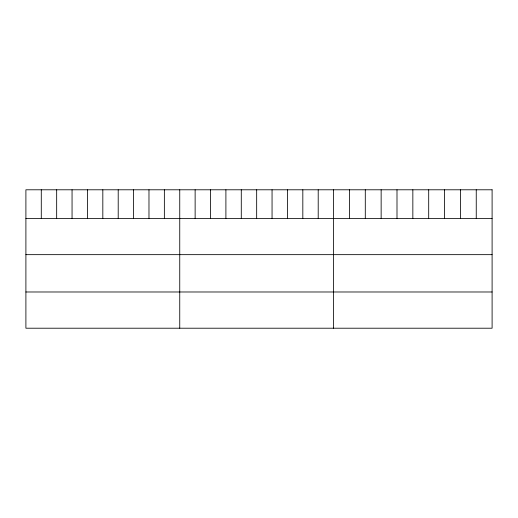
<?xml version="1.0" encoding="UTF-8"?>
<svg xmlns="http://www.w3.org/2000/svg" width="518" height="518" viewBox="0 0 518 518"><rect width="100%" height="100%" fill="white"/><g stroke="black" fill="none" stroke-linecap="round" stroke-linejoin="round"><path stroke-width="0.78" d="M25.9 218.428L492.1 218.428M25.9 254.655L492.1 254.655M25.9 291.984L492.1 291.984M476.249 189.789L476.249 218.428M460.398 189.789L460.398 218.428M444.548 189.789L444.548 218.428M428.697 189.789L428.697 218.428M412.846 189.789L412.846 218.428M396.995 189.789L396.995 218.428M381.144 189.789L381.144 218.428M365.294 189.789L365.294 218.428M349.443 189.789L349.443 218.428M333.592 189.789L333.592 328.211M318.207 189.789L318.207 218.428M302.823 189.789L302.823 218.428M287.438 189.789L287.438 218.428M272.054 189.789L272.054 218.428M256.669 189.789L256.669 218.428M241.284 189.789L241.284 218.428M225.9 189.789L225.9 218.428M210.515 189.789L210.515 218.428M195.131 189.789L195.131 218.428M179.746 189.789L179.746 328.211M164.361 189.789L164.361 218.428M148.977 189.789L148.977 218.428M133.592 189.789L133.592 218.428M118.208 189.789L118.208 218.428M102.823 189.789L102.823 218.428M87.438 189.789L87.438 218.428M72.054 189.789L72.054 218.428M56.669 189.789L56.669 218.428M41.285 189.789L41.285 218.428M492.1 189.789L25.9 189.789L25.9 328.211L492.1 328.211L492.1 189.789"/></g></svg>
